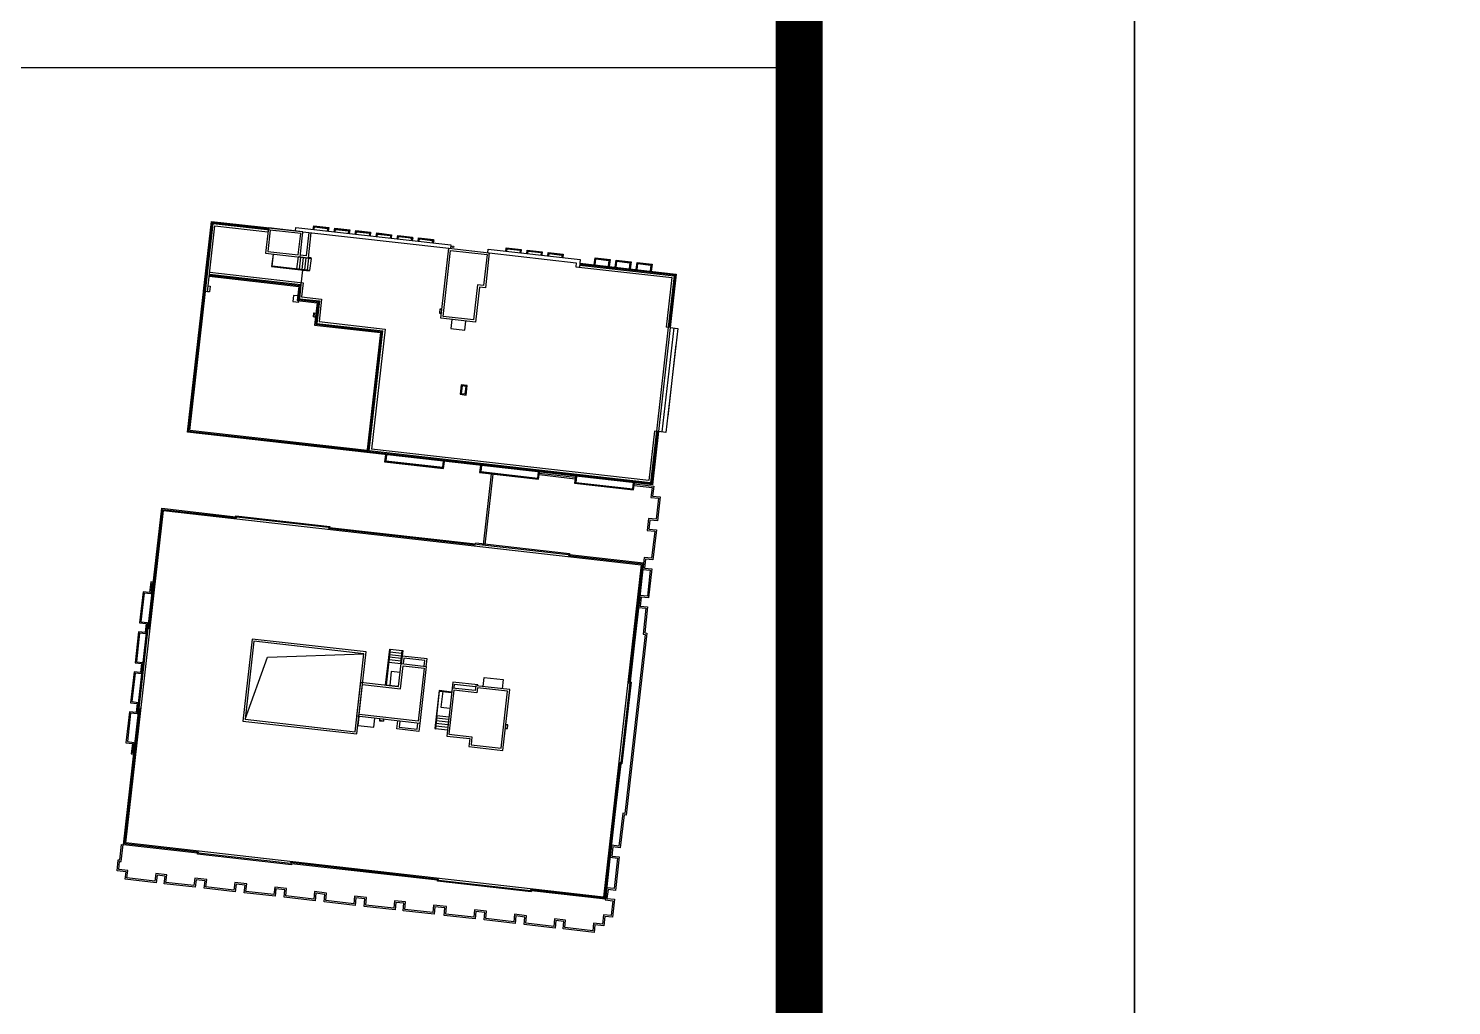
# Model space of a CAD drawing. Extents: x -59851 to 653804, y -249523 to 437614.
# Drawn here: x 270380 to 276745, y 410462 to 414832 of the extents above; entities that cross this region are included whole.
import ezdxf
from ezdxf.enums import TextEntityAlignment as Align

# ---------------------------------------------------------------- set-up
doc = ezdxf.new("R2010")
doc.units = 0
doc.header["$LTSCALE"] = 1000
doc.header["$MEASUREMENT"] = 0
for name, color, linetype in [('1#内审修改版_1_1_2236$0$LABEL_PM', 7, 'Continuous'), ('LABEL_FIXBOX_PM', 7, 'Continuous'), ('LABEL_TXT_PM', 1, 'Continuous')]:
    doc.layers.add(name, color=color, linetype=linetype)
doc.styles.add('LABEL_TXT_PM', font='pm_njadri_romans1.shx', dxfattribs={"width": 0.7, "bigfont": 'pm_njadri_hztxt.shx'})

# ---------------------------------------------------------------- blocks, each defined once
blk = doc.blocks.new('PMSheet_A1_20150113_5-3892016032414355901')
at = {"layer": 'LABEL_FIXBOX_PM'}
blk.add_lwpolyline([(0, 594), (841, 594), (841, 0), (0, 0)], close=True, dxfattribs=at)
at = {"layer": 'LABEL_FIXBOX_PM', "const_width": 1.4}
blk.add_lwpolyline([(831, 584), (25, 584), (25, 10), (831, 10)], close=True, dxfattribs=at)
at = {"layer": 'LABEL_TXT_PM', "style": 'LABEL_TXT_PM'}
for tag, height, width, p in [('修改图应说明理由', 4.5, 0.7, (788.353, 468.8)), ('出图章签名', 4.5, 0.7, (759.458, 338.088)), ('建设单位_U01', 4.5, 0.7, (800.9, 212.141)), ('建设单位', 4.5, 0.7, (800.9, 210.197)), ('建设单位_D01', 4.5, 0.7, (800.9, 207.403)), ('项目名称_U01', 4.5, 0.7, (800.9, 200.423)), ('项目名称', 4.5, 0.7, (800.9, 198.194)), ('项目名称_D01', 4.5, 0.7, (800.9, 195.297)), ('设计编号', 4.5, 0.6, (780.758, 187.897)), ('分项号', 4.5, 0.6, (820.258, 187.997)), ('项目经理', 4.5, 0.7, (780.258, 171.997)), ('项目经理签名', 4.5, 0.7, (810.177, 172.265)), ('审定', 4.5, 0.7, (780.258, 163.897)), ('审定签名', 4.5, 0.7, (810.177, 164.165)), ('审核签名', 4.5, 0.7, (810.177, 156.265)), ('审核', 4.5, 0.7, (780.258, 155.997)), ('项目负责签名', 4.5, 0.7, (810.177, 148.265)), ('项目负责', 4.5, 0.7, (780.258, 147.997)), ('专业负责签名', 4.5, 0.7, (810.177, 140.265)), ('专业负责', 4.5, 0.7, (780.258, 139.997)), ('校对签名', 4.5, 0.7, (810.177, 132.165)), ('校对', 4.5, 0.7, (780.258, 131.897)), ('设计签名', 4.5, 0.7, (810.177, 124.265)), ('设计', 4.5, 0.7, (780.258, 123.997)), ('绘制签名', 4.5, 0.7, (810.177, 116.165)), ('绘制', 4.5, 0.7, (780.258, 115.897)), ('方案_01签名', 4.5, 0.7, (810.177, 96.165)), ('方案_01', 4.5, 0.7, (780.258, 95.897)), ('方案_02签名', 4.5, 0.7, (810.177, 88.165)), ('方案_02', 4.5, 0.7, (780.258, 87.897)), ('方案_03', 4.5, 0.7, (780.286, 79.897)), ('方案_03签名', 4.5, 0.7, (810.205, 80.165)), ('方案_04', 4.5, 0.7, (780.258, 71.897)), ('方案_04签名', 4.5, 0.7, (810.177, 72.165)), ('图名_U02', 4.5, 0.7, (790.5, 60.2)), ('图名_U01', 4.5, 0.7, (790.5, 54.2)), ('图名', 4.5, 0.7, (790.5, 47.955)), ('图名_D01', 4.5, 0.7, (790.5, 42.4)), ('图名_D02', 4.5, 0.7, (790.5, 37)), ('图号', 3.5, 0.7, (760.967, 20.953)), ('图档号', 3.5, 0.7, (781.1, 20.953)), ('日期', 3.5, 0.7, (801.067, 20.953)), ('版本号', 3.5, 0.7, (820.267, 20.953))]:
    blk.add_attdef(tag, text='', height=height, dxfattribs=dict(at, width=width)).set_placement(p, align=Align.CENTER)
blk = doc.blocks.new('1#内审修改版_1_1_2236$0$A$C00DD019C')
blk.add_line((0, 7466.7), (9314.7, 7466.7))
at = {"color": 0}
blk.add_line((9314.7, 7466.7), (9314.7, 0), dxfattribs=at)
at = {"extrusion": (0.000166373, 0.001467, 0.999999)}
for p, q in [((7574.4, 6809, -4), (7569.6, 6767.3, -3.9)), ((7574.4, 6809, -4), (7619.5, 6803.9, -4)), ((7583.4, 6807.9, -4), (7578.7, 6766.3, -3.9)), ((7592.4, 6806.9, -4), (7587.7, 6765.3, -3.9)), ((7601.4, 6805.9, -4), (7596.7, 6764.2, -3.9)), ((7610.5, 6804.9, -4), (7605.7, 6763.2, -3.9)), ((7619.5, 6803.9, -4), (7614.8, 6762.2, -3.9)), ((8539, 6775.2, -4.1), (8872.2, 6737.4, -4.1)), ((8552.4, 6784.2, -4.1), (8883.8, 6746.6, -4.1)), ((7266.2, 6741.9, -3.8), (7576.8, 6706.7, -3.8)), ((7266.6, 6745.4, -3.8), (7580.7, 6709.8, -3.8)), ((7267, 6748.9, -3.8), (7584.6, 6712.9, -3.8)), ((7267.8, 6755.8, -3.8), (7592.3, 6719, -3.8)), ((7569.6, 6767.3, -3.9), (7614.8, 6762.2, -3.9)), ((7590.3, 6763.2, -3.9), (7584.6, 6712.9, -3.8)), ((8872.2, 6737.4, -4.1), (8852.7, 6565.6, -3.8)), ((8883.8, 6746.6, -4.1), (8863.2, 6564.4, -3.8)), ((8883.8, 6746.6, -4.1), (8880, 6743.6, -4.1)), ((7249.7, 6689.4, -3.7), (7246.2, 6689.7, -3.7)), ((7576.8, 6706.7, -3.8), (7571.3, 6658.1, -3.7)), ((7580.7, 6709.8, -3.8), (7575.2, 6661.2, -3.7)), ((7584.6, 6712.9, -3.8), (7579, 6664.2, -3.7)), ((7580.7, 6709.8, -3.8), (7584.6, 6712.9, -3.8)), ((7592.3, 6719, -3.8), (7586.8, 6670.4, -3.8)), ((7586.8, 6670.4, -3.8), (7656.2, 6662.5, -3.8)), ((7571.3, 6658.1, -3.7), (7640.7, 6650.2, -3.7)), ((7579, 6664.2, -3.7), (7575.2, 6661.2, -3.7)), ((7575.2, 6661.2, -3.7), (7644.6, 6653.3, -3.7)), ((7579, 6664.2, -3.7), (7648.5, 6656.4, -3.7)), ((7640.7, 6650.2, -3.7), (7631.9, 6572.1, -3.6)), ((7644.6, 6653.3, -3.7), (7635.7, 6575.2, -3.6)), ((7648.5, 6656.4, -3.7), (7639.6, 6578.3, -3.6)), ((7644.6, 6653.3, -3.7), (7648.5, 6656.4, -3.7)), ((7656.2, 6662.5, -3.8), (7647.3, 6584.4, -3.6)), ((7631.9, 6572.1, -3.6), (7861, 6546.2, -3.6)), ((7635.7, 6575.2, -3.6), (7639.6, 6578.3, -3.6)), ((7635.7, 6575.2, -3.6), (7864.8, 6549.2, -3.6)), ((7639.6, 6578.3, -3.6), (7868.7, 6552.3, -3.6)), ((7647.3, 6584.4, -3.6), (7876.4, 6558.5, -3.6)), ((7861, 6546.2, -3.6), (7813.7, 6129.7, -3)), ((7817.6, 6132.8, -3), (7864.8, 6549.2, -3.6)), ((7876.4, 6558.5, -3.6), (7829.2, 6142, -3)), ((7864.8, 6549.2, -3.6), (7868.7, 6552.3, -3.6)), ((8859.7, 6564.8, -3.8), (8818.8, 6203.8, -3.3)), ((8866.6, 6564, -3.8), (8825.7, 6203.1, -3.3)), ((8878.8, 6562.6, -3.8), (8837.8, 6201.7, -3.3)), ((8866.6, 6564, -3.8), (8852.7, 6565.6, -3.8)), ((8886.4, 6505.5, -3.7), (8858, 6255.6, -3.4)), ((8811.8, 6204.6, -3.3), (8792.3, 6032.8, -3)), ((8822.2, 6203.4, -3.3), (8801.6, 6021.2, -3)), ((8825.7, 6203.1, -3.3), (8811.8, 6204.6, -3.3)), ((8801.6, 6021.2, -3), (7817.6, 6132.8, -3)), ((8792.3, 6032.8, -3), (7829.2, 6142, -3)), ((8798.5, 6025.1, -3), (8801.6, 6021.2, -3)), ((7889.4, 5402.2, -1.9), (7894.5, 5447.4, -2)), ((7893.5, 5438.3, -2), (7935.1, 5433.6, -2)), ((7894.5, 5447.4, -2), (7936.1, 5442.6, -2)), ((7931, 5397.5, -1.9), (7936.1, 5442.6, -2)), ((7889.4, 5402.2, -1.9), (7931, 5397.5, -1.9)), ((7890.4, 5411.3, -2), (7932, 5406.5, -2)), ((7891.4, 5420.3, -2), (7933.1, 5415.6, -2)), ((7892.4, 5429.3, -2), (7934.1, 5424.6, -2)), ((8056.4, 5216.3, -1.7), (8051.3, 5171.2, -1.6)), ((8095, 5184.5, -1.7), (8053.4, 5189.2, -1.7)), ((8096.1, 5193.5, -1.7), (8054.4, 5198.3, -1.7)), ((8097.1, 5202.6, -1.7), (8055.4, 5207.3, -1.7)), ((8098.1, 5211.6, -1.7), (8056.4, 5216.3, -1.7)), ((8098.1, 5211.6, -1.7), (8093, 5166.5, -1.6)), ((8093, 5166.5, -1.6), (8051.3, 5171.2, -1.6)), ((8094, 5175.5, -1.7), (8052.4, 5180.2, -1.7))]:
    blk.add_line(p, q, dxfattribs=at)
at = {"extrusion": (0.000166373, 0.001467, 0.999999), "elevation": 7.3}
for points in [[(7813.7, 6129.7), (7190.7, 6200.4), (7273.8, 6932.7), (7586.1, 6897.3)], [(7246.2, 6689.7), (7273.8, 6932.7), (7497.6, 6907.3)], [(7249.7, 6689.3), (7276.8, 6928.8), (7471.2, 6906.8)], [(7253.2, 6689), (7279.9, 6925), (7496.8, 6900.4)], [(7260.1, 6688.2), (7286.1, 6917.2), (7470, 6896.4)], [(7565.3, 6899.6), (7566.7, 6911.8), (8104.7, 6850.8), (8103.3, 6838.6)], [(7619.1, 6893.5), (7609.1, 6805), (7574.4, 6809)], [(7612.2, 6894.3), (7602.9, 6812.8), (7582.1, 6815.1)], [(7590.6, 6889.7), (7591.3, 6896.7), (8098.1, 6839.2), (8097.3, 6832.3)], [(7627.4, 6904.9), (7628.8, 6917), (7680.9, 6911.1), (7679.5, 6899)], [(7629.2, 6904.7), (7630.3, 6915.1), (7678.9, 6909.6), (7677.7, 6899.2)], [(7630.9, 6904.5), (7631.9, 6913.2), (7677, 6908.1), (7676, 6899.4)], [(7700.3, 6896.6), (7701.7, 6908.8), (7753.7, 6902.9), (7752.4, 6890.7)], [(7702, 6896.4), (7703.2, 6906.8), (7751.8, 6901.3), (7750.6, 6890.9)], [(7703.8, 6896.2), (7704.8, 6904.9), (7749.9, 6899.8), (7748.9, 6891.1)], [(7773.2, 6888.4), (7774.6, 6900.5), (7826.6, 6894.6), (7825.2, 6882.5)], [(7774.9, 6888.2), (7776.1, 6898.6), (7824.7, 6893.1), (7823.5, 6882.7)], [(7776.7, 6888), (7777.6, 6896.7), (7822.8, 6891.5), (7821.8, 6882.8)], [(7846.1, 6880.1), (7847.5, 6892.3), (7899.5, 6886.3), (7898.1, 6874.2)], [(7847.8, 6879.9), (7849, 6890.3), (7897.6, 6884.8), (7896.4, 6874.4)], [(7849.5, 6879.7), (7850.5, 6888.4), (7895.7, 6883.3), (7894.7, 6874.6)], [(7919, 6871.8), (7920.4, 6884), (7972.4, 6878.1), (7971, 6865.9)], [(7920.7, 6871.6), (7921.9, 6882.1), (7970.5, 6876.6), (7969.3, 6866.1)], [(7922.4, 6871.4), (7923.4, 6880.1), (7968.6, 6875), (7967.6, 6866.3)], [(7991.9, 6863.6), (7993.2, 6875.7), (8045.3, 6869.8), (8043.9, 6857.7)], [(7993.6, 6863.4), (7994.8, 6873.8), (8043.4, 6868.3), (8042.2, 6857.9)], [(7995.3, 6863.2), (7996.3, 6871.9), (8041.4, 6866.7), (8040.4, 6858.1)], [(7487.6, 6818.8), (7482.7, 6775.4), (7614.6, 6760.5), (7614.8, 6762.2), (7484.6, 6777), (7489.3, 6818.6)], [(8233.4, 6823.9), (8234.8, 6836), (8554.1, 6799.8), (8551.2, 6773.8)], [(8237.9, 6816.4), (8238.6, 6823.3), (8540.6, 6789), (8539, 6775.2)], [(8295.6, 6829.1), (8296.9, 6841.3), (8349, 6835.4), (8347.6, 6823.2)], [(8297.3, 6828.9), (8298.5, 6839.4), (8347.1, 6833.9), (8345.9, 6823.4)], [(8299, 6828.7), (8300, 6837.4), (8345.1, 6832.3), (8344.1, 6823.6)], [(8368.4, 6820.9), (8369.8, 6833), (8421.9, 6827.1), (8420.5, 6815)], [(8370.2, 6820.7), (8371.4, 6831.1), (8419.9, 6825.6), (8418.8, 6815.2)], [(8371.9, 6820.5), (8372.9, 6829.2), (8418, 6824), (8417, 6815.4)], [(8441.3, 6812.6), (8442.7, 6824.8), (8494.8, 6818.9), (8493.4, 6806.7)], [(8443.1, 6812.4), (8444.2, 6822.8), (8492.8, 6817.3), (8491.7, 6806.9)], [(8444.8, 6812.2), (8445.8, 6820.9), (8490.9, 6815.8), (8489.9, 6807.1)], [(7574.4, 6809), (7619.5, 6803.8), (7619.7, 6805.6), (7609.3, 6806.8)], [(8552, 6780.7), (8880, 6743.6), (8859.7, 6564.8)], [(8552.7, 6787.7), (8887.7, 6749.7), (8866.6, 6564)], [(8603.1, 6782), (8605.8, 6806.3), (8657.9, 6800.4), (8655.1, 6776.1)], [(8604.8, 6781.8), (8607.4, 6804.3), (8656, 6798.8), (8653.4, 6776.3)], [(8606.5, 6781.6), (8608.9, 6802.4), (8654, 6797.3), (8651.7, 6776.5)], [(8676, 6773.7), (8678.7, 6798), (8730.8, 6792.1), (8728, 6767.8)], [(8677.7, 6773.5), (8680.3, 6796.1), (8728.8, 6790.6), (8726.3, 6768)], [(8679.4, 6773.3), (8681.8, 6794.1), (8726.9, 6789), (8724.6, 6768.2)], [(8748.8, 6765.4), (8751.6, 6789.7), (8803.7, 6783.8), (8800.9, 6759.5)], [(8750.6, 6765.3), (8753.1, 6787.8), (8801.7, 6782.3), (8799.2, 6759.7)], [(8752.3, 6765.1), (8754.7, 6785.9), (8799.8, 6780.8), (8797.4, 6759.9)], [(7814.1, 6133.2), (7194.6, 6203.4), (7249.7, 6689.3)], [(7814.5, 6136.7), (7198.5, 6206.5), (7253.2, 6689)], [(7260.1, 6688.2), (7249.7, 6689.3)], [(7262.5, 6709), (7269.4, 6708.2), (7267, 6687.4), (7260.1, 6688.2)], [(7573.1, 6673.8), (7559.2, 6675.3), (7556.9, 6654.5), (7577.7, 6652.2), (7578.3, 6657.4)], [(8074.1, 6627.5), (8067.1, 6628.3), (8065.6, 6614.4), (8072.5, 6613.6), (8072.6, 6614.3), (8066.3, 6615), (8067.7, 6627.5), (8074, 6626.8), (8074.1, 6627.5)], [(7635, 6599.9), (7628.1, 6600.7), (7629.7, 6614.6), (7636.6, 6613.8), (7636.5, 6613.1), (7630.3, 6613.8), (7628.9, 6601.3), (7635.1, 6600.6), (7635, 6599.9)], [(8108.7, 6591.9), (8105.2, 6560.7), (8153.8, 6555.2), (8157.3, 6586.4)], [(8818.8, 6203.8), (8798.5, 6025.1), (7821.5, 6135.9), (7868.7, 6552.3)], [(8866.6, 6564), (8892.7, 6561.1), (8851.7, 6200.1), (8825.7, 6203.1)], [(8825.7, 6203.1), (8804.7, 6017.4), (7813.7, 6129.7)], [(7878, 6122.4), (7875.2, 6098.1), (8080, 6074.9), (8082.7, 6099.2)], [(7879.7, 6122.2), (7877.1, 6099.7), (8078.4, 6076.9), (8081, 6099.4)], [(7881.4, 6122), (7879.1, 6101.2), (8076.9, 6078.8), (8079.3, 6099.6)], [(8207.7, 6085.1), (8204.9, 6060.8), (8409.7, 6037.5), (8412.5, 6061.8)], [(8209.4, 6084.9), (8206.9, 6062.3), (8408.2, 6039.5), (8410.7, 6062)], [(8211.1, 6084.7), (8208.8, 6063.8), (8406.6, 6041.4), (8409, 6062.2)], [(8218.6, 5809.6), (8246.6, 6056)], [(8223.8, 5809), (8251.8, 6055.4)], [(8411.5, 6053.2), (8536.4, 6039)], [(8412.1, 6058.4), (8537, 6044.2)], [(8537.4, 6047.7), (8534.6, 6023.4), (8739.4, 6000.2), (8742.2, 6024.5)], [(8539.1, 6047.5), (8536.6, 6024.9), (8737.9, 6002.1), (8740.4, 6024.7)], [(8540.9, 6047.3), (8538.5, 6026.5), (8736.3, 6004), (8738.7, 6024.8)], [(8741.8, 6021), (8809.5, 6013.3), (8805.5, 5978.6), (8831.6, 5975.7), (8822.1, 5892.4), (8796.1, 5895.3), (8792.5, 5864.1), (8818.6, 5861.1), (8806.8, 5757), (8780.7, 5759.9), (8777.2, 5728.7), (8803.2, 5725.8), (8791.8, 5625.1), (8765.8, 5628.1), (8762.2, 5596.8), (8788.3, 5593.9), (8778, 5503.6), (8785, 5502.8), (8713.4, 4871.2), (8706.4, 4871.9), (8693.4, 4757.4), (8667.4, 4760.4), (8663.9, 4729.1), (8689.9, 4726.2), (8676.7, 4609.9), (8650.7, 4612.9), (8647.1, 4581.6), (8673.2, 4578.7), (8666.1, 4516.2), (8640.1, 4519.1), (8636.3, 4486.2), (8605.1, 4489.7), (8602.1, 4463.7), (8494.5, 4475.9), (8497.5, 4501.9), (8469.7, 4505.1), (8466.8, 4479), (8359.2, 4491.2), (8362.1, 4517.3), (8330.9, 4520.8), (8327.9, 4494.8), (8220.3, 4507), (8223.3, 4533), (8192.1, 4536.5), (8189.1, 4510.5), (8081.5, 4522.7), (8084.5, 4548.7), (8049.8, 4552.7), (8046.8, 4526.6), (7939.2, 4538.8), (7942.2, 4564.9), (7914.4, 4568), (7911.4, 4542), (7803.9, 4554.2), (7806.8, 4580.2), (7775.6, 4583.8), (7772.6, 4557.7), (7665, 4569.9), (7668, 4596), (7636.7, 4599.5), (7633.8, 4573.5), (7526.2, 4585.7), (7529.1, 4611.7), (7497.9, 4615.2), (7495, 4589.2), (7387.4, 4601.4), (7390.3, 4627.4), (7359.1, 4631), (7356.1, 4604.9), (7248.5, 4617.1), (7251.5, 4643.2), (7220.2, 4646.7), (7217.3, 4620.7), (7109.7, 4632.9), (7112.6, 4658.9), (7084.9, 4662.1), (7081.9, 4636), (6974.3, 4648.2), (6977.3, 4674.3), (6946, 4677.8), (6950.2, 4714.2), (6950.4, 4716), (6955.6, 4715.4), (6961.7, 4769.2), (6968.6, 4768.4)], [(8741.2, 6015.8), (8803.7, 6008.7), (8799.7, 5974), (8825.8, 5971), (8817.5, 5898.2), (8791.5, 5901.1), (8786.7, 5859.5), (8812.8, 5856.5), (8802.2, 5762.8), (8776.1, 5765.7), (8771.4, 5724.1), (8797.4, 5721.1), (8787.2, 5630.9), (8761.2, 5633.9), (8756.4, 5592.2), (8782.5, 5589.3), (8772.2, 5499), (8779.2, 5498.2), (8708.8, 4877), (8701.8, 4877.7), (8688.8, 4763.2), (8662.8, 4766.2), (8658.1, 4724.5), (8684.1, 4721.6), (8672.1, 4615.7), (8646.1, 4618.6), (8641.3, 4577), (8667.4, 4574), (8661.5, 4522), (8635.4, 4524.9), (8631.7, 4492), (8600.5, 4495.5), (8597.5, 4469.5), (8500.3, 4480.5), (8503.3, 4506.5), (8465.1, 4510.9), (8462.2, 4484.8), (8365, 4495.8), (8367.9, 4521.9), (8326.3, 4526.6), (8323.3, 4500.6), (8226.1, 4511.6), (8229.1, 4537.6), (8187.4, 4542.3), (8184.5, 4516.3), (8087.3, 4527.3), (8090.3, 4553.4), (8045.1, 4558.5), (8042.2, 4532.4), (7945, 4543.5), (7948, 4569.5), (7909.8, 4573.8), (7906.8, 4547.8), (7809.6, 4558.8), (7812.6, 4584.8), (7771, 4589.6), (7768, 4563.5), (7670.8, 4574.5), (7673.8, 4600.6), (7632.1, 4605.3), (7629.2, 4579.3), (7532, 4590.3), (7534.9, 4616.3), (7493.3, 4621), (7490.3, 4595), (7393.2, 4606), (7396.1, 4632.1), (7354.5, 4636.8), (7351.5, 4610.7), (7254.3, 4621.8), (7257.3, 4647.8), (7215.6, 4652.5), (7212.7, 4626.5), (7115.5, 4637.5), (7118.4, 4663.5), (7080.3, 4667.9), (7077.3, 4641.8), (6980.1, 4652.8), (6983.1, 4678.9), (6951.8, 4682.4), (6955, 4710.2), (6960.2, 4709.6), (6966.9, 4768.6)], [(8190.9, 5812.8), (8191.3, 5816.2), (8517.5, 5779.2), (8517.1, 5775.8), (8774, 5746.7), (8760.6, 5628.6), (8760.6, 5628.6), (8742.5, 5469), (8742.5, 5469), (8727.1, 5333.6), (8730.6, 5333.2), (8698.3, 5048.6), (8694.9, 5049), (8679.5, 4913.7), (8679.5, 4913.7), (8657.5, 4719.3), (8657.5, 4719.3), (8641.5, 4578.7), (8384.7, 4607.9), (8384.3, 4604.4), (8058.1, 4641.4), (8058.4, 4644.8), (7551.7, 4702.3), (7551.3, 4698.8), (7225.1, 4735.8), (7225.5, 4739.3), (6968.6, 4768.4), (7021.9, 5238.7), (7018.5, 5239.1), (7050.7, 5523.7), (7054.2, 5523.3), (7101, 5936.3), (7357.9, 5907.2), (7358.3, 5910.7), (7684.5, 5873.7), (7684.1, 5870.2), (8190.9, 5812.8)], [(8194.3, 5812.4), (8513.6, 5776.2), (8513.3, 5772.7), (8770.1, 5743.6), (8757.1, 5629), (8739, 5469.4), (8723.3, 5330.5), (8726.7, 5330.2), (8695.3, 5052.5), (8691.8, 5052.9), (8676, 4914.1), (8653.6, 4716.2), (8638.5, 4582.6), (8381.6, 4611.7), (8381.2, 4608.2), (8061.9, 4644.4), (8062.3, 4647.9), (7548.6, 4706.2), (7548.2, 4702.7), (7228.9, 4738.9), (7229.3, 4742.4), (6972.5, 4771.5), (7025.8, 5241.8), (7022.3, 5242.2), (7053.8, 5519.8), (7057.3, 5519.4), (7104.1, 5932.5), (7361, 5903.3), (7361.3, 5906.8), (7680.7, 5870.6), (7680.3, 5867.1), (8190.4, 5809.3)], [(7071.9, 5679.5), (7063.2, 5680.5), (7059.1, 5644), (7036.5, 5646.6), (7024.4, 5539), (7046.9, 5536.4), (7043.4, 5505.2), (7020.8, 5507.8), (7008.6, 5400.2), (7031.2, 5397.6), (7027.6, 5366.4), (7005.1, 5368.9), (6992.9, 5261.3), (7015.4, 5258.8), (7011.9, 5227.5), (6989.3, 5230.1), (6977.1, 5122.5), (6999.7, 5119.9), (6995.6, 5083.5), (7004.2, 5082.5)], [(7071.4, 5675.3), (7066.9, 5675.8), (7062.8, 5639.4), (7040.2, 5641.9), (7029, 5542.7), (7051.5, 5540.1), (7047.1, 5500.6), (7024.5, 5503.1), (7013.2, 5403.8), (7035.8, 5401.3), (7031.3, 5361.7), (7008.8, 5364.3), (6997.5, 5265), (7020.1, 5262.5), (7015.6, 5222.9), (6993, 5225.5), (6981.8, 5126.2), (7004.3, 5123.6), (7000.2, 5087.2), (7004.7, 5086.7)], [(7922, 5317.7), (7878.6, 5322.6), (7892.7, 5447.6), (7894.5, 5447.4), (7880.3, 5322.4), (7922, 5317.7)], [(7931, 5397.5), (7936.1, 5442.6), (7937.9, 5442.4), (7935.7, 5423.4)], [(7390.6, 5203.9), (7468.4, 5419.9), (7803.1, 5431.4)], [(8019.6, 5387.5), (8022.6, 5413.5), (7935.8, 5423.3), (7932.8, 5397.3)], [(8012.7, 5388.3), (8014.8, 5407.4), (7942, 5415.6), (7939.8, 5396.5)], [(7929.3, 5366.1), (7898.1, 5369.6), (7892.6, 5321), (7923.8, 5317.5)], [(8217.3, 5317.6), (8220.9, 5348.8), (8286.8, 5341.4), (8283.3, 5310.1)], [(8107.9, 5298.4), (8064.5, 5303.3), (8049.6, 5171.4), (8051.3, 5171.2), (8066.1, 5301.3), (8107.7, 5296.6)], [(8107.9, 5298.4), (8076.7, 5301.9), (8070.4, 5246.4), (8101.6, 5242.8)], [(8198.2, 5319.8), (8198.6, 5323.2), (8111.9, 5333.1), (8109.5, 5312.3)], [(8116.5, 5311.6), (8118, 5325.3), (8190.9, 5317.1)], [(7785.5, 5213.6), (7781.9, 5182.4), (7837.5, 5176.1), (7841, 5207.3)], [(7858.3, 5205.4), (7857.6, 5198.4), (7871.4, 5196.9), (7872.2, 5203.8), (7871.5, 5203.9), (7870.8, 5197.6), (7858.3, 5199.1), (7859, 5205.3), (7858.3, 5205.4)], [(7997.2, 5189.6), (7994, 5161.9), (7917.7, 5170.5), (7920.8, 5198.3)], [(7927.8, 5197.5), (7925.4, 5176.7), (7987.9, 5169.6), (7990.2, 5190.4)], [(8294, 5171.8), (8300.9, 5171), (8302.5, 5184.9), (8295.5, 5185.7), (8295.5, 5185), (8301.7, 5184.3), (8300.3, 5171.8), (8294, 5172.5), (8294, 5171.8)]]:
    blk.add_lwpolyline(points, dxfattribs=at)
for points in [[(7461.6, 6821.8), (7581.3, 6808.2), (7591.3, 6896.7), (7471.6, 6910.2)], [(7469.3, 6827.9), (7575.2, 6815.9), (7583.6, 6890.5), (7477.8, 6902.5)], [(7967.5, 6873.4), (7972.7, 6872.8), (7972.5, 6871), (7967.3, 6871.6)], [(8040.4, 6865.1), (8045.6, 6864.5), (8045.4, 6862.8), (8040.2, 6863.4)], [(8070.5, 6596.2), (8098.1, 6839.2), (8238.6, 6823.3), (8224.9, 6701.8), (8204, 6704.2), (8190.3, 6582.7)], [(8078.3, 6602.4), (8104.2, 6831.5), (8230.9, 6817.1), (8218.7, 6709.5), (8197.9, 6711.9), (8184.1, 6590.4)], [(8137.2, 6332.1), (8158.1, 6329.7), (8161.8, 6362.7), (8141, 6365.1)], [(8141.1, 6335.2), (8155, 6333.6), (8158, 6359.6), (8144.1, 6361.2)], [(7107.2, 5928.6), (8766.2, 5740.5), (8635.4, 4586.5), (6976.3, 4774.6)], [(7382.9, 5197.8), (7778.6, 5152.9), (7810.9, 5437.5), (7415.2, 5482.4)], [(7390.6, 5203.9), (7772.4, 5160.6), (7803.1, 5431.4), (7421.3, 5474.6)], [(7791.9, 5332.4), (7923.8, 5317.5), (7932.8, 5397.3), (8019.6, 5387.5), (7997.2, 5189.6), (7778.5, 5214.4)], [(7798.1, 5324.7), (7930, 5309.8), (7939, 5389.6), (8011.9, 5381.3), (7991, 5197.4), (7786.3, 5220.6)], [(8090.6, 5145.7), (8170.4, 5136.6), (8167.3, 5108.8), (8285.3, 5095.5), (8309.3, 5307.2), (8191.3, 5320.5), (8189.3, 5303.2), (8109.5, 5312.3)], [(8098.3, 5151.8), (8178.2, 5142.8), (8175, 5115), (8279.2, 5103.2), (8301.6, 5301), (8197.5, 5312.8), (8195.5, 5295.5), (8115.7, 5304.5)]]:
    blk.add_lwpolyline(points, close=True, dxfattribs=at)
at = {"extrusion": (0.000166373, 0.001467, 0.999999)}
blk.add_circle((8112.2, 6844.2, 7.3), 2.62, dxfattribs=at)

msp = doc.modelspace()

# ---------------------------------------------------------------- block references
at = {"xscale": 150, "yscale": 150, "zscale": 150}
for p in [(149177.5, 348488), (275327.5, 348488)]:
    msp.add_blockref('PMSheet_A1_20150113_5-3892016032414355901', p, dxfattribs=at)
at = {"layer": '1#内审修改版_1_1_2236$0$LABEL_PM', "xscale": 1.288282158900984, "yscale": 1.288282158900984, "zscale": 1.288282158900984}
msp.add_blockref('1#内审修改版_1_1_2236$0$A$C00DD019C', (261827.5, 405038), dxfattribs=at)

doc.saveas('drawing.dxf')
